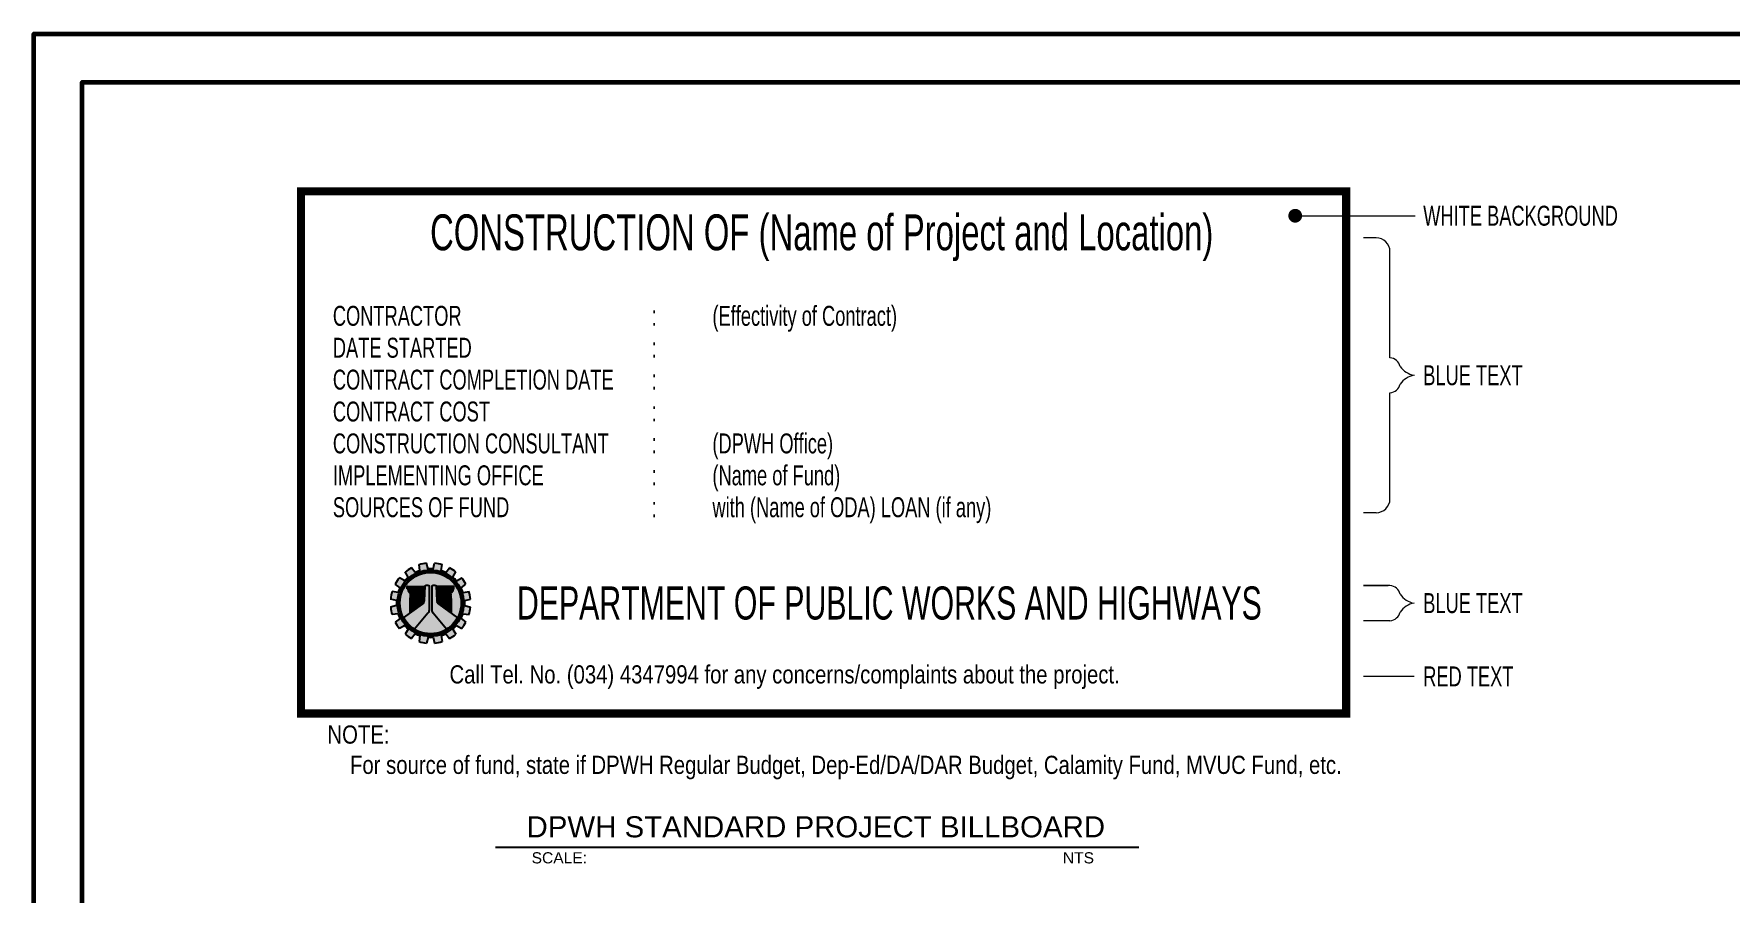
# Model space of a CAD drawing. Header units: metres. Extents: x -460 to 31334, y -1777 to 24987.
# Drawn here: x -10.59 to 1.73, y -130.33 to -124.09 of the extents above; entities that cross this region are included whole.
import ezdxf

# ---------------------------------------------------------------- set-up
doc = ezdxf.new("R2010")
doc.units = ezdxf.units.M
doc.header["$MEASUREMENT"] = 0
doc.layers.get('Defpoints').update_dxf_attribs({"color": 2})
doc.layers.add('border', color=130, linetype='Continuous', lineweight=100)
doc.styles.add('20', font='arial.ttf', dxfattribs={"height": 0.06})
doc.styles.get("Standard").update_dxf_attribs({"font": 'arial.ttf'})
doc.dimstyles.new('0.15', dxfattribs={"dimtxt": 0.07, "dimasz": 0.03, "dimexe": 0.01, "dimexo": 0.01, "dimgap": 0.02, "dimtad": 1, "dimzin": 0, "dimdsep": 46, "dimtxsty": 'Standard', "dimblk": 'DOTBLANK', "dimcen": 0.09, "dimclrd": 250, "dimclre": 250, "dimclrt": 2, "dimadec": 1, "dimazin": 0, "dimtfac": 1, "dimtix": 1, "dimtofl": 0, "dimtmove": 0, "dimatfit": 3, "dimfxl": 30, "dimfxlon": 1, "dimtolj": 1, "dimtzin": 0, "dimlwd": 5, "dimlwe": 5, "dimarcsym": 0})

# ---------------------------------------------------------------- blocks, each defined once
blk = doc.blocks.new('_DotBlank')
at = {"color": 0, "linetype": 'ByBlock', "lineweight": -2}
blk.add_line((-0.5, 0), (-1, 0), dxfattribs=at)
blk.add_circle((0, 0), 0.5, dxfattribs=at)

msp = doc.modelspace()

# ---------------------------------------------------------------- hatches: boundary and pattern name
h = msp.add_hatch(color=5)
h.dxf.hatch_style = 1
h.paths.add_polyline_path([(-7.99165, -128.14223), (-7.94838, -128.14793, -0.0369188), (-7.93436, -128.11408), (-7.96898, -128.08751, -0.04731318), (-7.9384, -128.04175), (-7.90061, -128.06357, -0.0369188), (-7.8747, -128.03766), (-7.89652, -127.99986, -0.04731318), (-7.85076, -127.96929), (-7.82419, -128.00391, -0.0369188), (-7.79034, -127.98989), (-7.79604, -127.94662, -0.04731318), (-7.74206, -127.93588), (-7.73076, -127.97804, -0.0369188), (-7.69412, -127.97804), (-7.68283, -127.93588, -0.04731318), (-7.62885, -127.94662), (-7.63454, -127.98989, -0.0369188), (-7.60069, -128.00391), (-7.57412, -127.96929, -0.04731318), (-7.52836, -127.99986), (-7.55019, -128.03766, -0.0369188), (-7.52428, -128.06357), (-7.48648, -128.04175, -0.04731318), (-7.4559, -128.08751), (-7.49053, -128.11408, -0.0369188), (-7.47651, -128.14793), (-7.43324, -128.14223, -0.04731318), (-7.4225, -128.19621), (-7.46466, -128.2075, -0.0369188), (-7.46466, -128.24415), (-7.4225, -128.25544, -0.04731318), (-7.43324, -128.30942), (-7.47651, -128.30372, -0.0369188), (-7.49053, -128.33758), (-7.4559, -128.36414, -0.04731318), (-7.48648, -128.4099), (-7.52428, -128.38808, -0.0369188), (-7.55019, -128.41399), (-7.52836, -128.45179, -0.04731318), (-7.57412, -128.48236), (-7.60069, -128.44774, -0.0369188), (-7.63454, -128.46176), (-7.62885, -128.50503, -0.04731318), (-7.68283, -128.51577), (-7.69412, -128.47361, -0.0369188), (-7.73076, -128.47361), (-7.74206, -128.51577, -0.04731318), (-7.79604, -128.50503), (-7.79034, -128.46176, -0.0369188), (-7.82419, -128.44774), (-7.85076, -128.48236, -0.04731318), (-7.89652, -128.45179), (-7.8747, -128.41399, -0.0369188), (-7.90061, -128.38808), (-7.9384, -128.4099, -0.04731318), (-7.96898, -128.36414), (-7.93436, -128.33758, -0.0369188), (-7.94838, -128.30372), (-7.99165, -128.30942, -0.04731318), (-8.00239, -128.25544), (-7.96023, -128.24415, -0.0369188), (-7.96023, -128.2075), (-8.00239, -128.19621, -0.04731318)])
h.paths.add_polyline_path([(-7.95394, -128.22583, 1), (-7.47095, -128.22583, 1)], flags=16)
h.paths.add_polyline_path([(-7.9414, -128.22583, 1), (-7.48349, -128.22583, 1)], flags=0)
h.paths.add_polyline_path([(-7.93521, -128.22583, 1), (-7.48967, -128.22583, 1)], flags=0)
h.paths.add_polyline_path([(-7.87574, -128.13598), (-7.86381, -128.15186, 0.23589389), (-7.86244, -128.15255), (-7.75478, -128.15255), (-7.75508, -128.15845), (-7.85844, -128.15845, 0.41421356), (-7.86016, -128.16016), (-7.86016, -128.16922, 0.41421356), (-7.85844, -128.17093), (-7.75573, -128.17093), (-7.75586, -128.17353), (-7.85844, -128.17353, 0.41421356), (-7.86016, -128.17525), (-7.86016, -128.18431, 0.41421356), (-7.85844, -128.18602), (-7.7565, -128.18602), (-7.75663, -128.18857), (-7.85951, -128.18857, 0.41421356), (-7.86294, -128.192), (-7.86294, -128.29948), (-7.77177, -128.23356, 0.22709564), (-7.75761, -128.20753), (-7.75227, -128.10396), (-7.87993, -128.10396, 0.41421356), (-7.88165, -128.10568), (-7.88165, -128.12195, 0.41421356), (-7.87993, -128.12367), (-7.75329, -128.12367), (-7.75378, -128.13323), (-7.87437, -128.13323, 0.6182619)], flags=0)
h.paths.add_polyline_path([(-7.54495, -128.10396, -0.41421356), (-7.54324, -128.10568), (-7.54324, -128.12195, -0.41421356), (-7.54495, -128.12367), (-7.6716, -128.12367), (-7.67261, -128.10396)], flags=0)
h.paths.add_polyline_path([(-7.58983, -128.27932), (-7.58983, -128.20692, 1), (-7.60174, -128.20692), (-7.60174, -128.27071), (-7.62508, -128.25384), (-7.62508, -128.20692, 1), (-7.63699, -128.20692), (-7.63699, -128.24522)], flags=0)
h.paths.add_polyline_path([(-7.48349, -128.22583, -1), (-7.9414, -128.22583, -1)], flags=0)
h = msp.add_hatch(color=5)
h.dxf.hatch_style = 1
h.paths.add_polyline_path([(-7.48349, -128.22583, 1), (-7.9414, -128.22583, 1)])
h.paths.add_polyline_path([(-7.48967, -128.22583, 1), (-7.93521, -128.22583, 1)], flags=16)
h = msp.add_hatch(color=5)
h.dxf.hatch_style = 1
h.paths.add_polyline_path([(-7.93521, -128.22573, 0.12520385), (-7.90818, -128.33219), (-7.86294, -128.29948), (-7.86294, -128.192, -0.41421356), (-7.85951, -128.18857), (-7.75663, -128.18857), (-7.7565, -128.18602), (-7.85844, -128.18602, -0.41421356), (-7.86016, -128.18431), (-7.86016, -128.17525, -0.41421356), (-7.85844, -128.17353), (-7.75586, -128.17353), (-7.75573, -128.17093), (-7.85844, -128.17093, -0.41421356), (-7.86016, -128.16922), (-7.86016, -128.16016, -0.41421356), (-7.85844, -128.15845), (-7.75508, -128.15845), (-7.75478, -128.15255), (-7.86244, -128.15255, -0.23589389), (-7.86381, -128.15186), (-7.87574, -128.13598, -0.6182619), (-7.87437, -128.13323), (-7.75378, -128.13323), (-7.75329, -128.12367), (-7.87993, -128.12367, -0.41421356), (-7.88165, -128.12195), (-7.88165, -128.10568, -0.41421356), (-7.87993, -128.10396), (-7.75227, -128.10396), (-7.75226, -128.10369, -0.39919878), (-7.74369, -128.09556), (-7.73232, -128.09556, -0.41421356), (-7.72375, -128.10413), (-7.72375, -128.27629, -0.17448433), (-7.73162, -128.29815), (-7.82887, -128.41575, 0.28211132), (-7.59602, -128.41575), (-7.69327, -128.29815, -0.17448433), (-7.70114, -128.27629), (-7.70114, -128.10413, -0.41421356), (-7.69256, -128.09556), (-7.68119, -128.09556, -0.39919878), (-7.67263, -128.10369), (-7.67261, -128.10396), (-7.54495, -128.10396, -0.41421356), (-7.54324, -128.10568), (-7.54324, -128.12195, -0.41421356), (-7.54495, -128.12367), (-7.6716, -128.12367), (-7.6711, -128.13323), (-7.55052, -128.13323, -0.6182619), (-7.54915, -128.13598), (-7.56108, -128.15186, -0.23589389), (-7.56245, -128.15255), (-7.67011, -128.15255), (-7.6698, -128.15845), (-7.56644, -128.15845, -0.41421356), (-7.56473, -128.16016), (-7.56473, -128.16922, -0.41421356), (-7.56644, -128.17093), (-7.66916, -128.17093), (-7.66903, -128.17353), (-7.56644, -128.17353, -0.41421356), (-7.56473, -128.17525), (-7.56473, -128.18431, -0.41421356), (-7.56644, -128.18602), (-7.66838, -128.18602), (-7.66825, -128.18857), (-7.56537, -128.18857, -0.41421356), (-7.56194, -128.192), (-7.56194, -128.29948), (-7.51671, -128.33219, 0.12497641), (-7.48967, -128.22593, 1)])
h = msp.add_hatch(color=30)
h.dxf.hatch_style = 1
edge = h.paths.add_edge_path()
edge.add_arc((-7.63301, -128.20576), 0.03431, 182.952705, 234.131176)
edge.add_line((-7.65311, -128.23356), (-7.51671, -128.33219))
edge.add_arc((-7.71244, -128.22583), 0.22277, 301.50872, 331.479597, ccw=False)
edge.add_line((-7.59602, -128.41575), (-7.69327, -128.29815))
edge.add_arc((-7.66683, -128.27629), 0.03431, 180, 219.590301, ccw=False)
edge.add_line((-7.70114, -128.27629), (-7.70114, -128.10413))
edge.add_arc((-7.69256, -128.10413), 0.00858, 90, 180, ccw=False)
edge.add_line((-7.69256, -128.09556), (-7.68119, -128.09556))
edge.add_arc((-7.68119, -128.10413), 0.00858, 2.952705, 90, ccw=False)
edge.add_line((-7.67263, -128.10369), (-7.66727, -128.20753))
edge = h.paths.add_edge_path()
edge.add_line((-7.90818, -128.33219), (-7.77177, -128.23356))
edge.add_arc((-7.79188, -128.20576), 0.03431, 305.868824, 357.047295)
edge.add_line((-7.75761, -128.20753), (-7.75226, -128.10369))
edge.add_arc((-7.74369, -128.10413), 0.00858, 90, 177.047295, ccw=False)
edge.add_line((-7.74369, -128.09556), (-7.73232, -128.09556))
edge.add_arc((-7.73232, -128.10413), 0.00858, 0, 90, ccw=False)
edge.add_line((-7.72375, -128.10413), (-7.72375, -128.27629))
edge.add_arc((-7.75805, -128.27629), 0.03431, -39.590301, 0, ccw=False)
edge.add_line((-7.73162, -128.29815), (-7.82887, -128.41575))
edge.add_arc((-7.71244, -128.22583), 0.22277, 208.520403, 238.49128, ccw=False)
h = msp.add_hatch(color=253)
h.dxf.hatch_style = 1
h.paths.add_polyline_path([(-7.87993, -128.10396, 0.41421356), (-7.88165, -128.10568), (-7.88165, -128.12195, 0.41421356), (-7.87993, -128.12367), (-7.75329, -128.12367), (-7.75227, -128.10396)])
h = msp.add_hatch(color=253)
h.dxf.hatch_style = 1
h.paths.add_polyline_path([(-7.87437, -128.13323, 0.6182619), (-7.87574, -128.13598), (-7.86381, -128.15186, 0.23589389), (-7.86244, -128.15255), (-7.75478, -128.15255), (-7.75378, -128.13323)])
h = msp.add_hatch(color=253)
h.dxf.hatch_style = 1
h.paths.add_polyline_path([(-7.85844, -128.15845, 0.41421356), (-7.86016, -128.16016), (-7.86016, -128.16922, 0.41421356), (-7.85844, -128.17093), (-7.75573, -128.17093), (-7.75508, -128.15845)])
h = msp.add_hatch(color=253)
h.dxf.hatch_style = 1
h.paths.add_polyline_path([(-7.7565, -128.18602), (-7.75586, -128.17353), (-7.85844, -128.17353, 0.41421356), (-7.86016, -128.17525), (-7.86016, -128.18431, 0.41421356), (-7.85844, -128.18602)])
h = msp.add_hatch(color=253)
h.dxf.hatch_style = 1
h.paths.add_polyline_path([(-7.67302, -128.10394), (-7.54536, -128.10387, -0.41421356), (-7.54364, -128.10558), (-7.54363, -128.12186, -0.41421356), (-7.54535, -128.12357), (-7.67199, -128.12365)])
h = msp.add_hatch(color=253)
h.dxf.hatch_style = 1
h.paths.add_polyline_path([(-7.6725, -128.104), (-7.54484, -128.10411, -0.41421356), (-7.54313, -128.10583), (-7.54314, -128.12211, -0.41421356), (-7.54486, -128.12382), (-7.67151, -128.12371)])
h = msp.add_hatch(color=253)
h.dxf.hatch_style = 1
h.paths.add_polyline_path([(-7.67102, -128.13327), (-7.55043, -128.13338, -0.6182619), (-7.54907, -128.13612), (-7.56101, -128.152, -0.23589389), (-7.56238, -128.15268), (-7.67004, -128.15259)])
h = msp.add_hatch(color=253)
h.dxf.hatch_style = 1
h.paths.add_polyline_path([(-7.66974, -128.15848), (-7.56638, -128.15858, -0.41421356), (-7.56467, -128.16029), (-7.56468, -128.16935, -0.41421356), (-7.5664, -128.17106), (-7.66911, -128.17097)])
h = msp.add_hatch(color=253)
h.dxf.hatch_style = 1
h.paths.add_polyline_path([(-7.66898, -128.17357), (-7.5664, -128.17366, -0.41421356), (-7.56468, -128.17538), (-7.56469, -128.18444, -0.41421356), (-7.56641, -128.18615), (-7.66835, -128.18606)])
h = msp.add_hatch(color=253)
h.dxf.hatch_style = 1
h.paths.add_polyline_path([(-7.85951, -128.18857, 0.41421356), (-7.86294, -128.192), (-7.86294, -128.29948), (-7.83505, -128.27932), (-7.83505, -128.20692, -1), (-7.82314, -128.20692), (-7.82314, -128.27071), (-7.79981, -128.25384), (-7.79981, -128.20692, -1), (-7.7879, -128.20692), (-7.7879, -128.24522), (-7.77177, -128.23356, 0.22709564), (-7.75761, -128.20753), (-7.75663, -128.18857)])
h = msp.add_hatch(color=5)
h.dxf.hatch_style = 1
h.paths.add_polyline_path([(-7.83505, -128.27932), (-7.82314, -128.27071), (-7.82314, -128.20692, 1), (-7.83505, -128.20692)])
h.paths.add_polyline_path([(-7.7879, -128.20692, 1), (-7.79981, -128.20692), (-7.79981, -128.25384), (-7.7879, -128.24522)])
h.paths.add_polyline_path([(-7.63699, -128.24522), (-7.62508, -128.25384), (-7.62508, -128.20692, 1), (-7.63699, -128.20692)])
h.paths.add_polyline_path([(-7.58983, -128.20692, 1), (-7.60174, -128.20692), (-7.60174, -128.27071), (-7.58983, -128.27932)])
h = msp.add_hatch(color=253)
h.dxf.hatch_style = 1
h.paths.add_polyline_path([(-7.66822, -128.18861), (-7.56534, -128.1887, -0.41421356), (-7.56191, -128.19213), (-7.56201, -128.29962), (-7.58988, -128.27943), (-7.58981, -128.20703, 1), (-7.60172, -128.20702), (-7.60178, -128.27081), (-7.6251, -128.25391), (-7.62506, -128.207, 1), (-7.63697, -128.20698), (-7.637, -128.24529), (-7.65312, -128.23362, -0.22709564), (-7.66726, -128.20757)])

# ---------------------------------------------------------------- linework, layer by layer
at = {"lineweight": 9}
for p, q in [((-0.84104, -125.57383), (-0.93266, -125.57383)), ((-0.74104, -126.44449), (-0.74104, -125.67383)), ((-0.74104, -127.46952), (-0.74104, -126.69886)), ((-0.84104, -127.56952), (-0.93266, -127.56952)), ((-0.93266, -128.09881), (-0.75371, -128.09881)), ((-0.74104, -128.09881), (-0.93266, -128.09881)), ((-0.74104, -128.35319), (-0.93266, -128.35319)), ((-0.56606, -128.75828), (-0.93266, -128.75828))]:
    msp.add_line(p, q, dxfattribs=at)
at = {"color": 1}
for p, q in [((-7.90061, -128.06357), (-7.93885, -128.04149)), ((-7.8747, -128.03766), (-7.89678, -127.99942)), ((-7.82419, -128.00391), (-7.85107, -127.96888)), ((-7.79034, -127.98989), (-7.7961, -127.94611)), ((-7.73076, -127.97804), (-7.74219, -127.93539)), ((-7.69412, -127.97804), (-7.68269, -127.93539)), ((-7.63454, -127.98989), (-7.62878, -127.94611)), ((-7.60069, -128.00391), (-7.57381, -127.96888)), ((-7.55019, -128.03766), (-7.52811, -127.99942)), ((-7.52428, -128.06357), (-7.48604, -128.04149)), ((-7.94838, -128.14793), (-7.99215, -128.14216)), ((-7.93436, -128.11408), (-7.96939, -128.0872)), ((-7.88165, -128.12195), (-7.88165, -128.10568)), ((-7.87993, -128.10396), (-7.75227, -128.10396)), ((-7.75329, -128.12367), (-7.87993, -128.12367)), ((-7.87574, -128.13598), (-7.86381, -128.15186)), ((-7.75378, -128.13323), (-7.87437, -128.13323)), ((-7.86244, -128.15255), (-7.75478, -128.15255)), ((-7.86016, -128.16016), (-7.86016, -128.16922)), ((-7.86016, -128.17525), (-7.86016, -128.18431)), ((-7.75508, -128.15845), (-7.85844, -128.15845)), ((-7.85844, -128.17093), (-7.75573, -128.17093)), ((-7.75586, -128.17353), (-7.85844, -128.17353)), ((-7.54495, -128.10396), (-7.67261, -128.10396)), ((-7.6716, -128.12367), (-7.54495, -128.12367)), ((-7.6711, -128.13323), (-7.55052, -128.13323)), ((-7.56245, -128.15255), (-7.67011, -128.15255)), ((-7.6698, -128.15845), (-7.56644, -128.15845)), ((-7.56644, -128.17093), (-7.66916, -128.17093)), ((-7.66903, -128.17353), (-7.56644, -128.17353)), ((-7.56473, -128.16016), (-7.56473, -128.16922)), ((-7.56473, -128.17525), (-7.56473, -128.18431)), ((-7.54915, -128.13598), (-7.56108, -128.15186)), ((-7.54324, -128.12195), (-7.54324, -128.10568)), ((-7.49053, -128.11408), (-7.4555, -128.0872)), ((-7.47651, -128.14793), (-7.43273, -128.14216)), ((-7.96023, -128.2075), (-8.00288, -128.19608)), ((-7.96023, -128.24415), (-8.00288, -128.25557)), ((-7.86294, -128.192), (-7.86294, -128.29948)), ((-7.75663, -128.18857), (-7.85951, -128.18857)), ((-7.85844, -128.18602), (-7.7565, -128.18602)), ((-7.83505, -128.20692), (-7.83505, -128.27932)), ((-7.82314, -128.27071), (-7.82314, -128.20692)), ((-7.79981, -128.20692), (-7.79981, -128.25384)), ((-7.7879, -128.24522), (-7.7879, -128.20692)), ((-7.56644, -128.18602), (-7.66838, -128.18602)), ((-7.66825, -128.18857), (-7.56537, -128.18857)), ((-7.63699, -128.24522), (-7.63699, -128.20692)), ((-7.62508, -128.20692), (-7.62508, -128.25384)), ((-7.60174, -128.27071), (-7.60174, -128.20692)), ((-7.58983, -128.20692), (-7.58983, -128.27932)), ((-7.56194, -128.192), (-7.56194, -128.29948)), ((-7.46466, -128.2075), (-7.42201, -128.19608)), ((-7.46466, -128.24415), (-7.42201, -128.25557)), ((-7.94838, -128.30372), (-7.99215, -128.30949)), ((-7.93436, -128.33758), (-7.96939, -128.36445)), ((-7.90061, -128.38808), (-7.93885, -128.41016)), ((-7.8747, -128.41399), (-7.89678, -128.45223)), ((-7.55019, -128.41399), (-7.52811, -128.45223)), ((-7.52428, -128.38808), (-7.48604, -128.41016)), ((-7.49053, -128.33758), (-7.4555, -128.36445)), ((-7.47651, -128.30372), (-7.43273, -128.30949)), ((-7.82419, -128.44774), (-7.85107, -128.48277)), ((-7.79034, -128.46176), (-7.7961, -128.50554)), ((-7.73076, -128.47361), (-7.74219, -128.51626)), ((-7.69412, -128.47361), (-7.68269, -128.51626)), ((-7.63454, -128.46176), (-7.62878, -128.50554)), ((-7.60069, -128.44774), (-7.57381, -128.48277))]:
    msp.add_line(p, q, dxfattribs=at)
msp.add_line((-7.23986, -129.9976), (-2.5661, -129.99801))
at = {"lineweight": 9, "const_width": 0.06}
msp.add_lwpolyline([(-8.65401, -129.02805), (-8.65401, -125.23612), (-1.05857, -125.23612), (-1.05857, -129.02805)], close=True, dxfattribs=at)
at = {"color": 1}
msp.add_lwpolyline([(-7.90818, -128.33219), (-7.77177, -128.23356, 0.22709564), (-7.75761, -128.20753), (-7.75226, -128.10369, -0.39919878), (-7.74369, -128.09556), (-7.73232, -128.09556, -0.41421356), (-7.72375, -128.10413), (-7.72375, -128.27629, -0.17448433), (-7.73162, -128.29815), (-7.82887, -128.41575, -0.13152322), (-7.90818, -128.33219, 0.13152322)], format="xyb", dxfattribs=at)
msp.add_lwpolyline([(-7.66727, -128.20753, 0.22709564), (-7.65311, -128.23356), (-7.51671, -128.33219, -0.13152322), (-7.59602, -128.41575), (-7.69327, -128.29815, -0.17448433), (-7.70114, -128.27629), (-7.70114, -128.10413, -0.41421356), (-7.69256, -128.09556), (-7.68119, -128.09556, -0.39919878), (-7.67263, -128.10369)], format="xyb", close=True, dxfattribs=at)
at = {"color": 5}
for radius in [0.2415, 0.22896, 0.22277]:
    msp.add_circle((-7.71244, -128.22583), radius, dxfattribs=at)
at = {"lineweight": 9}
for centre, radius, start, end in [((-0.84104, -125.67383), 0.1, 0, 90), ((-0.74737, -126.52661), 0.08237, 13.529643, 85.591223), ((-0.53717, -126.4144), 0.1599, 215.535661, 259.589669), ((-0.53717, -126.72894), 0.1599, 100.410331, 144.464339), ((-0.74737, -126.61674), 0.08237, 274.408777, 346.470357), ((-0.84104, -127.46952), 0.1, 270, 0), ((-0.74737, -128.18094), 0.08237, 13.529643, 85.591223), ((-0.53717, -128.06873), 0.1599, 215.535661, 259.589669), ((-0.74737, -128.27106), 0.08237, 274.408777, 346.470357), ((-0.53717, -128.38327), 0.1599, 100.410331, 144.464339)]:
    msp.add_arc(centre, radius, start, end, dxfattribs=at)
at = {"color": 1}
for centre, radius, start, end in [((-7.71244, -128.22583), 0.29145, 140.832349, 151.667651), ((-7.71244, -128.22583), 0.24846, 130.771338, 139.228662), ((-7.71244, -128.22583), 0.29145, 118.332349, 129.167651), ((-7.71244, -128.22583), 0.24846, 108.271338, 116.728662), ((-7.71244, -128.22583), 0.29145, 95.832349, 106.667651), ((-7.71244, -128.22583), 0.24846, 85.771338, 94.228662), ((-7.71244, -128.22583), 0.29145, 73.332349, 84.167651), ((-7.71244, -128.22583), 0.24846, 63.271338, 71.728662), ((-7.71244, -128.22583), 0.29145, 50.832349, 61.667651), ((-7.71244, -128.22583), 0.24846, 40.771338, 49.228662), ((-7.71244, -128.22583), 0.29145, 28.332349, 39.167651), ((-7.71244, -128.22583), 0.29145, 163.332349, 174.167651), ((-7.71244, -128.22583), 0.24846, 153.271338, 161.728662), ((-7.87993, -128.10568), 0.00172, 90, 180), ((-7.87993, -128.12195), 0.00172, 180, 270), ((-7.87437, -128.13495), 0.00172, 90, 216.90769), ((-7.86244, -128.15083), 0.00172, 216.90769, 270), ((-7.85844, -128.16016), 0.00172, 90, 180), ((-7.85844, -128.16922), 0.00172, 180, 270), ((-7.85844, -128.17525), 0.00172, 90, 180), ((-7.56644, -128.16016), 0.00172, 0, 90), ((-7.56644, -128.16922), 0.00172, 270, 0), ((-7.56644, -128.17525), 0.00172, 0, 90), ((-7.56245, -128.15083), 0.00172, 270, 323.09231), ((-7.55052, -128.13495), 0.00172, 323.09231, 90), ((-7.54495, -128.10568), 0.00172, 0, 90), ((-7.54495, -128.12195), 0.00172, 270, 0), ((-7.71244, -128.22583), 0.24846, 18.271338, 26.728662), ((-7.71244, -128.22583), 0.29145, 5.832349, 16.667651), ((-7.71244, -128.22583), 0.29145, 185.832349, 196.667651), ((-7.71244, -128.22583), 0.24846, 175.771338, 184.228662), ((-7.85951, -128.192), 0.00343, 90, 180), ((-7.85844, -128.18431), 0.00172, 180, 270), ((-7.8291, -128.20692), 0.00596, 0, 180), ((-7.79385, -128.20692), 0.00596, 0, 180), ((-7.63103, -128.20692), 0.00596, 0, 180), ((-7.59579, -128.20692), 0.00596, 0, 180), ((-7.56644, -128.18431), 0.00172, 270, 0), ((-7.56537, -128.192), 0.00343, 0, 90), ((-7.71244, -128.22583), 0.24846, 355.771338, 4.228662), ((-7.71244, -128.22583), 0.29145, 343.332349, 354.167651), ((-7.71244, -128.22583), 0.29145, 208.332349, 219.167651), ((-7.71244, -128.22583), 0.24846, 198.271338, 206.728662), ((-7.71244, -128.22583), 0.24846, 220.771338, 229.228662), ((-7.71244, -128.22583), 0.24846, 310.771338, 319.228662), ((-7.71244, -128.22583), 0.24846, 333.271338, 341.728662), ((-7.71244, -128.22583), 0.29145, 320.832349, 331.667651), ((-7.71244, -128.22583), 0.29145, 230.832349, 241.667651), ((-7.71244, -128.22583), 0.24846, 243.271338, 251.728662), ((-7.71244, -128.22583), 0.29145, 253.332349, 264.167651), ((-7.71244, -128.22583), 0.24846, 265.771338, 274.228662), ((-7.71244, -128.22583), 0.29145, 275.832349, 286.667651), ((-7.71244, -128.22583), 0.24846, 288.271338, 296.728662), ((-7.71244, -128.22583), 0.29145, 298.332349, 309.167651)]:
    msp.add_arc(centre, radius, start, end, dxfattribs=at)
at = {"layer": 'border', "color": 194, "linetype": 'Continuous', "lineweight": 60}
msp.add_lwpolyline([(7.76181, -136.21714), (-10.24371, -136.21714), (-10.24371, -124.4443), (7.76181, -124.4443)], close=True, dxfattribs=at)
at = {"layer": 'Defpoints', "color": 1, "linetype": 'Continuous', "lineweight": 60}
msp.add_lwpolyline([(8.11274, -136.56807), (-10.59463, -136.56807), (-10.59463, -124.09337), (8.11274, -124.09337)], close=True, dxfattribs=at)

# ---------------------------------------------------------------- texts
at = {"attachment_point": 1}
for s, width, insert, char_height in [('{\\fArial Narrow|b0|i0|c0|p34;\\W0.8;WHITE BACKGROUND}', 4.9869192, (-0.49934, -125.34068), 0.14473), ('{\\fArial Narrow|b0|i0|c0|p34;\\W0.8;CONSTRUCTION OF (Name of Project and Location)}', 7.2050757, (-7.71587, -125.40332), 0.260514), ('{\\fArial Narrow|b0|i0|c0|p34;\\W0.8;CONTRACTOR^I^I^I:           (Effectivity of Contract)^I}', 4.9869192, (-8.42244, -126.06759), 0.14473), ('{\\fArial Narrow|b0|i0|c0|p34;\\W0.8;DATE STARTED^I^I^I:}', 3.1694395, (-8.42244, -126.29916), 0.14473), ('{\\fArial Narrow|b0|i0|c0|p34;\\W0.8;CONTRACT COMPLETION DATE^I:}', 2.8959186, (-8.42244, -126.53073), 0.14473), ('{\\fArial Narrow|b0|i0|c0|p34;\\W0.8;BLUE TEXT}', 4.9869192, (-0.49934, -126.49899), 0.14473), ('{\\fArial Narrow|b0|i0|c0|p34;\\W0.8;CONTRACT COST^I^I^I:}', 2.951863, (-8.42244, -126.7623), 0.14473), ('{\\fArial Narrow|b0|i0|c0|p34;\\W0.8;CONSTRUCTION CONSULTANT^I:           (DPWH Office)}', 3.6584624, (-8.42244, -126.99386), 0.14473), ('{\\fArial Narrow|b0|i0|c0|p34;\\W0.8;IMPLEMENTING OFFICE^I^I:           (Name of Fund)}', 4.2346313, (-8.42244, -127.22543), 0.14473), ('{\\fArial Narrow|b0|i0|c0|p34;\\W0.8;SOURCES OF FUND^I^I:           with (Name of ODA) LOAN (if any) }', 6.9173001, (-8.42244, -127.457), 0.14473), ('{\\fArial Narrow|b0|i0|c0|p34;\\W0.8;BLUE TEXT}', 4.9869192, (-0.49934, -128.15331), 0.14473), ('{\\W0.8;Call Tel. No. (034) 4347994 for any concerns/complaints about the project.}', 5.3371722, (-7.57494, -128.67709), 0.132), ('{\\fArial Narrow|b0|i0|c0|p34;\\W0.8;RED TEXT}', 4.9869192, (-0.49934, -128.6856), 0.14473), ('{\\W0.8;NOTE:  \\P    For source of fund, state if DPWH Regular Budget, Dep-Ed/DA/DAR Budget, Calamity Fund, MVUC Fund, etc.}', 8.2261252, (-8.46164, -129.1138), 0.132)]:
    msp.add_mtext_dynamic_manual_height_columns(s, width=width, gutter_width=12.5, heights=[0], dxfattribs=dict(at, insert=insert, char_height=char_height))
at = {"insert": (-7.0848, -128.10484), "char_height": 0.24, "attachment_point": 1, "line_spacing_factor": 0.85}
msp.add_mtext_dynamic_manual_height_columns('{\\fArial Narrow|b0|i0|c0|p34;\\W0.8;DEPARTMENT OF PUBLIC WORKS AND HIGHWAYS}', width=97.7502156, gutter_width=12.5, heights=[0], dxfattribs=at)
at = {"attachment_point": 5, "style": '20'}
for s, insert, char_height, width in [('DPWH STANDARD PROJECT BILLBOARD', (-4.91325, -129.85092), 0.153, 4.5502772), ('SCALE:                                                                                                              NTS', (-4.9348, -130.07549), 0.08099999, 4.330592)]:
    msp.add_mtext(s, dxfattribs=dict(at, insert=insert, char_height=char_height, width=width))

# ---------------------------------------------------------------- leaders
at = {"lineweight": 9}
msp.add_leader([(-1.4296, -125.41337), (-0.55887, -125.41337)], dimstyle='0.15', override={"dimasz": 0.1, "dimgap": 0.02, "dimtad": 0, "dimclrd": 0, "dimldrblk": 'Dot', "dimfxl": 0.2}, dxfattribs=at)

doc.saveas('drawing.dxf')
